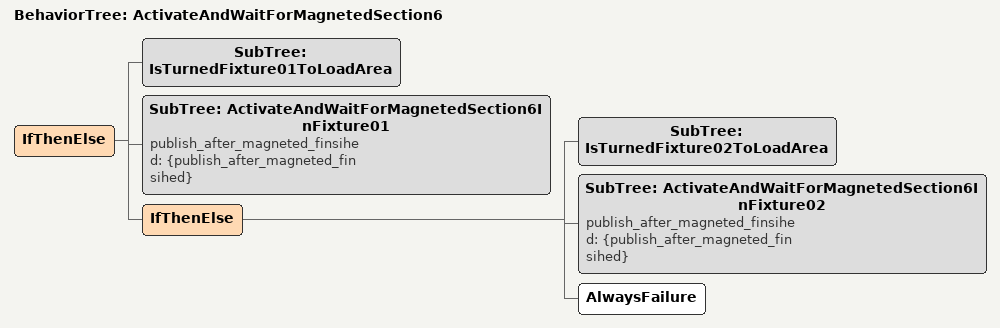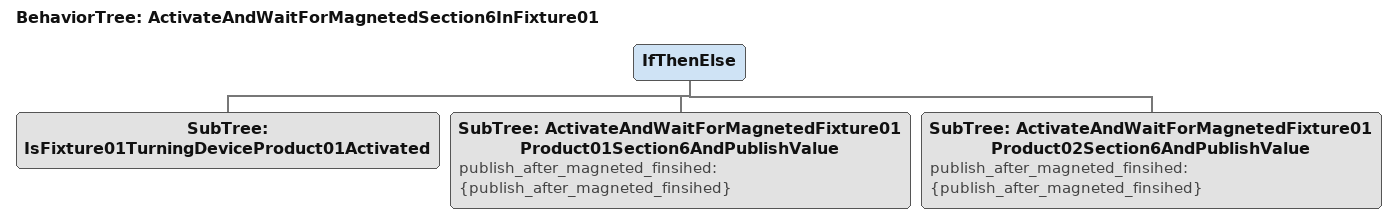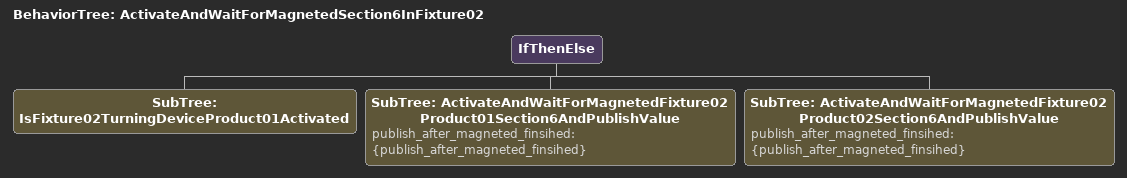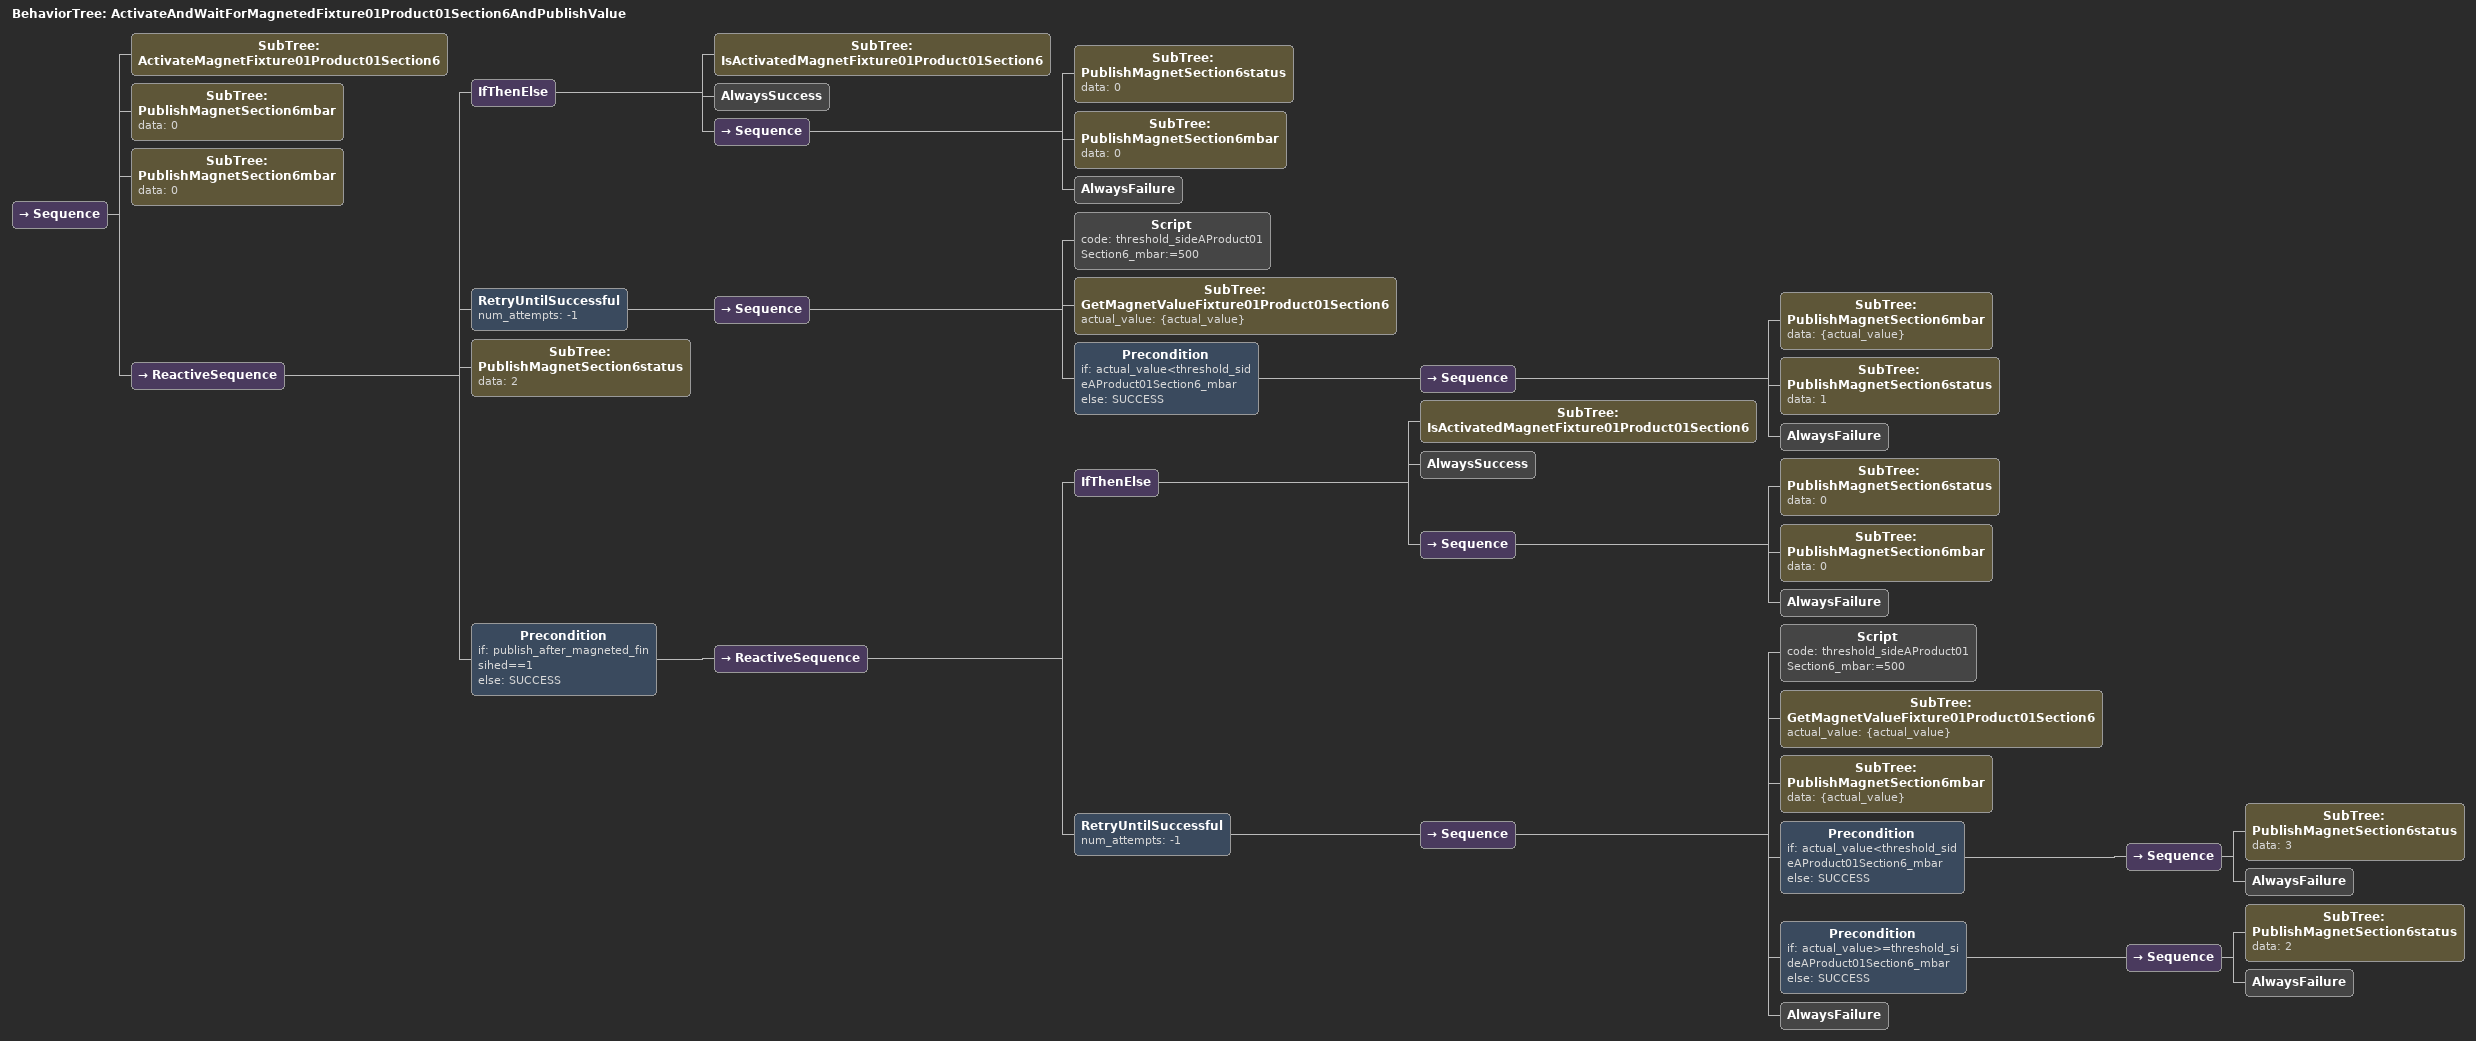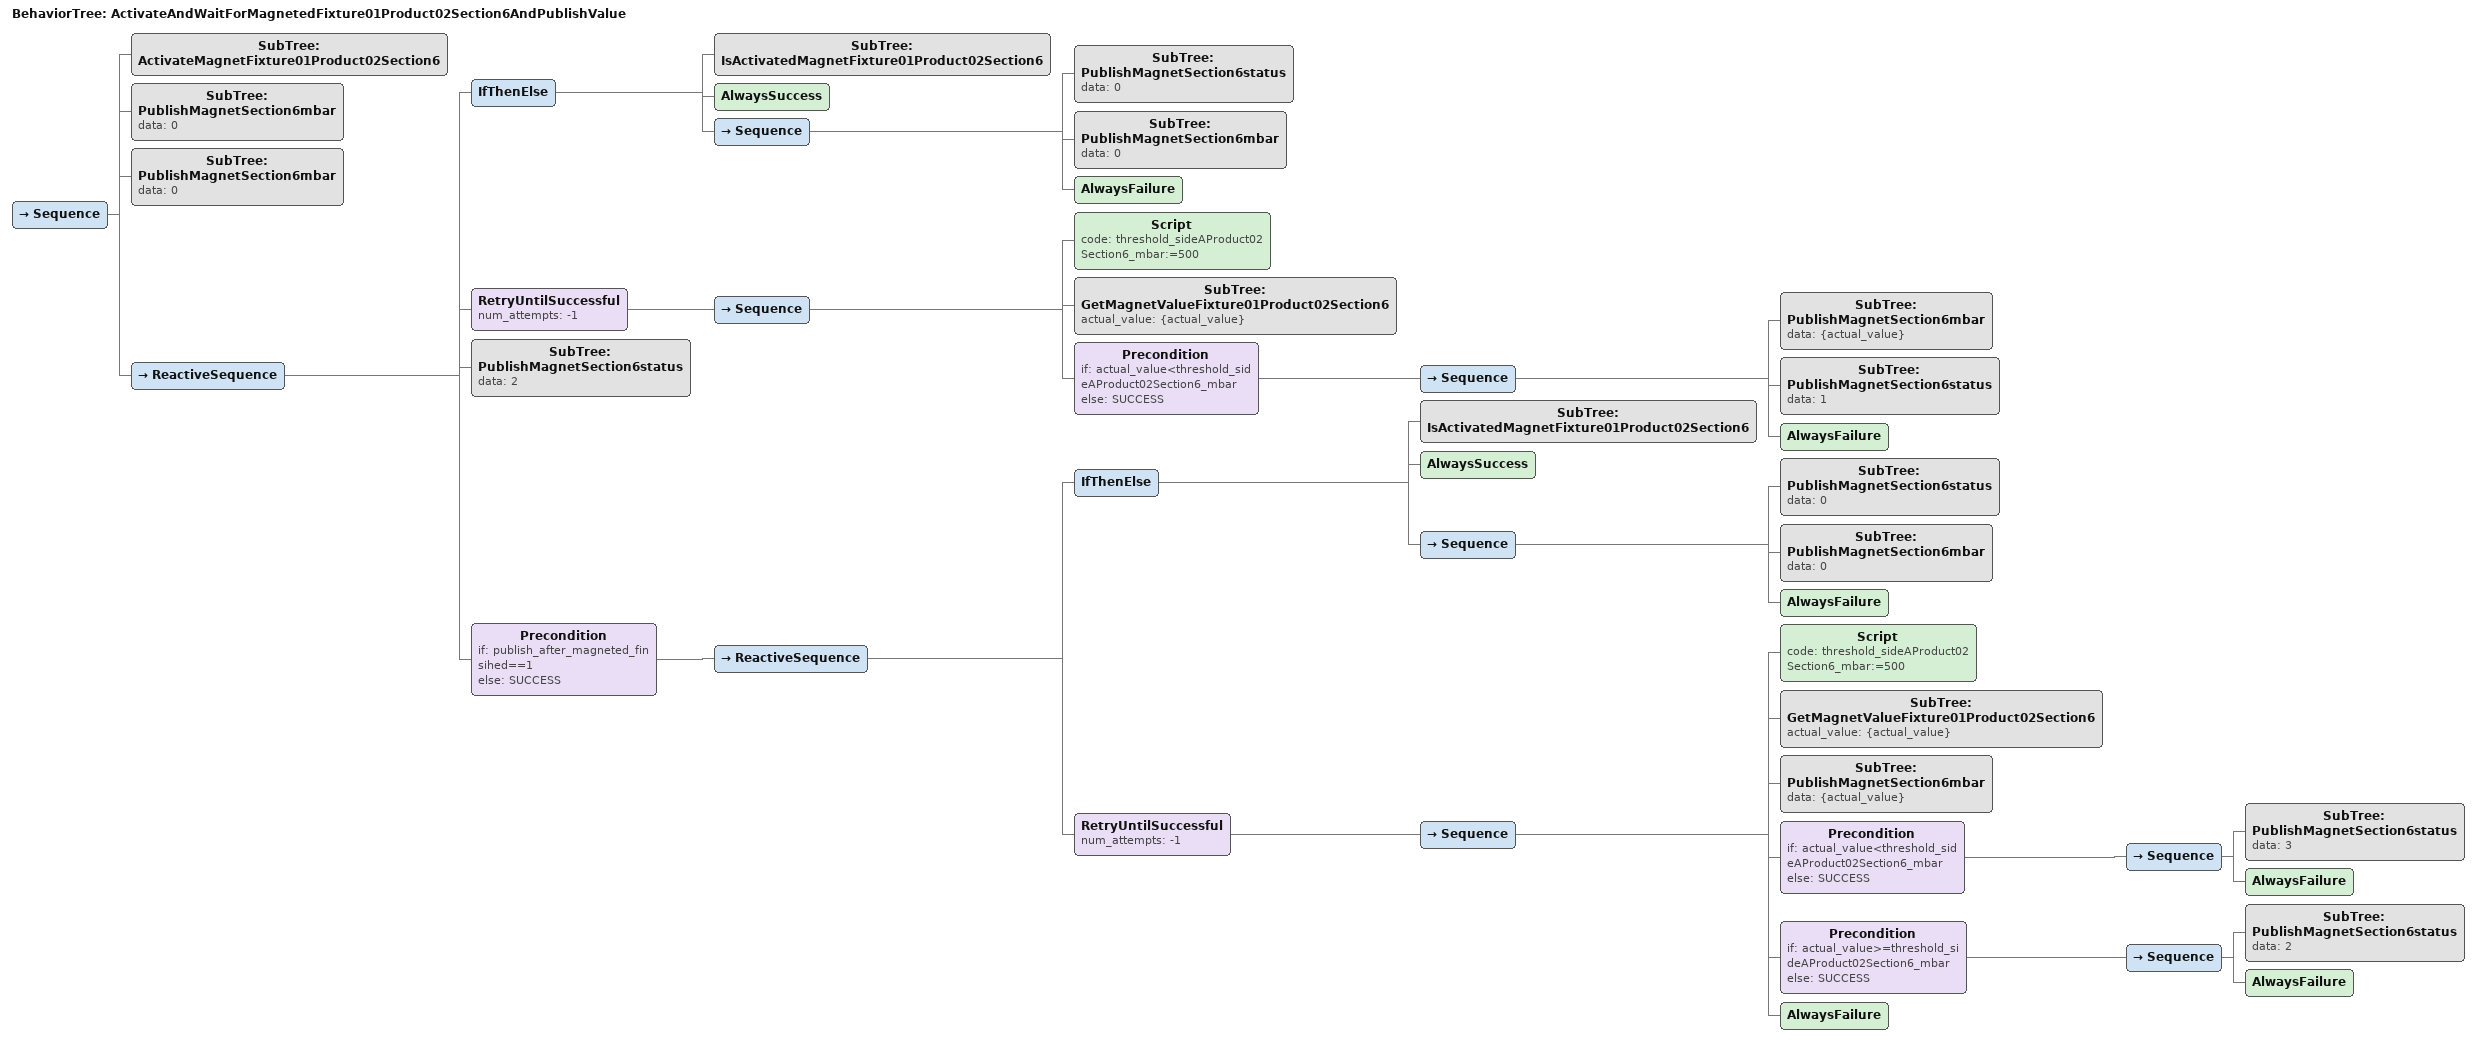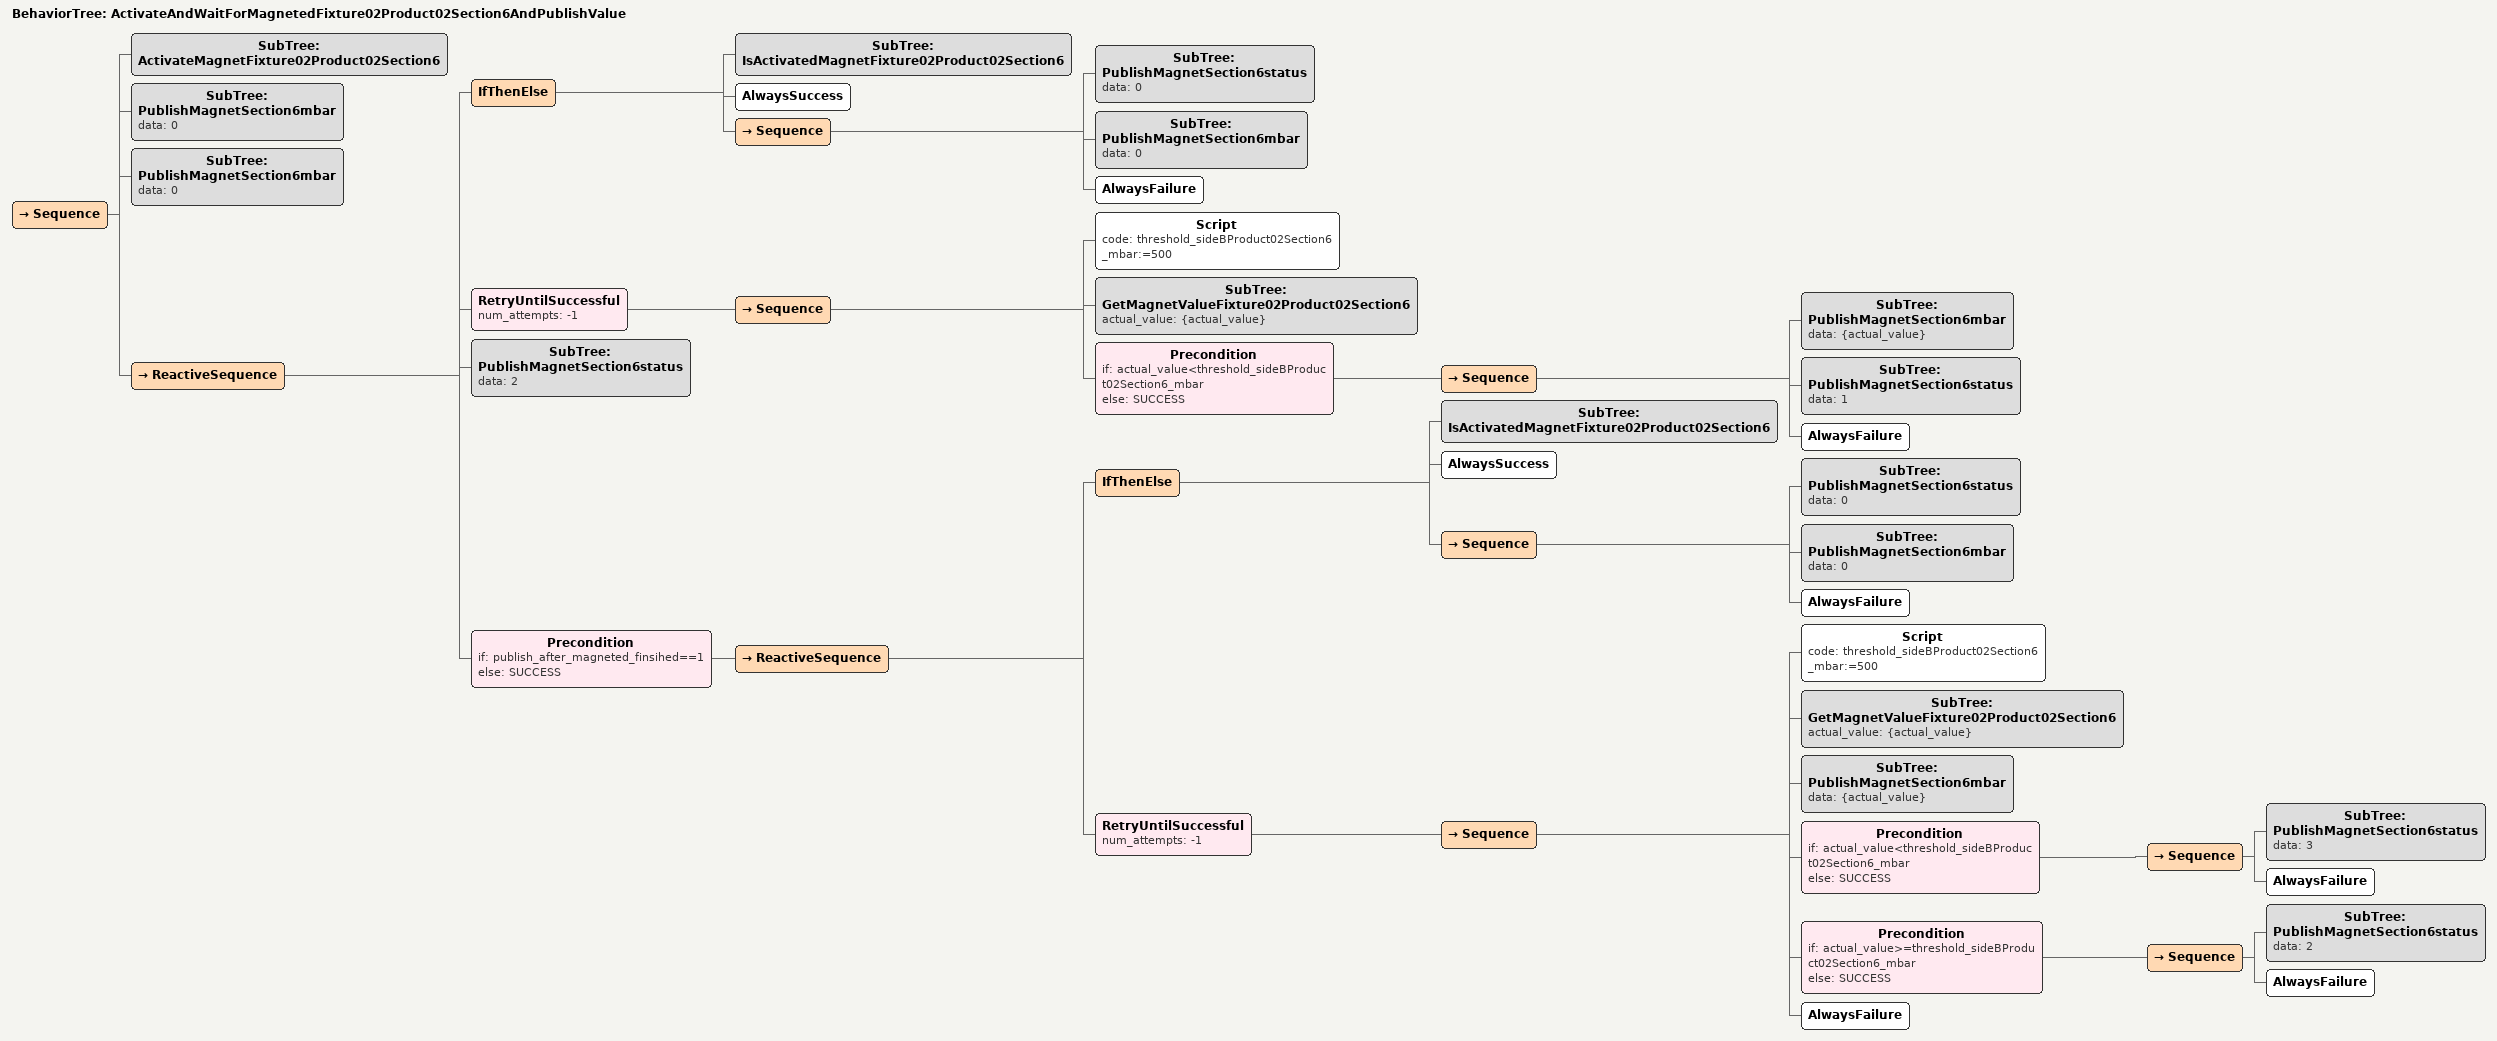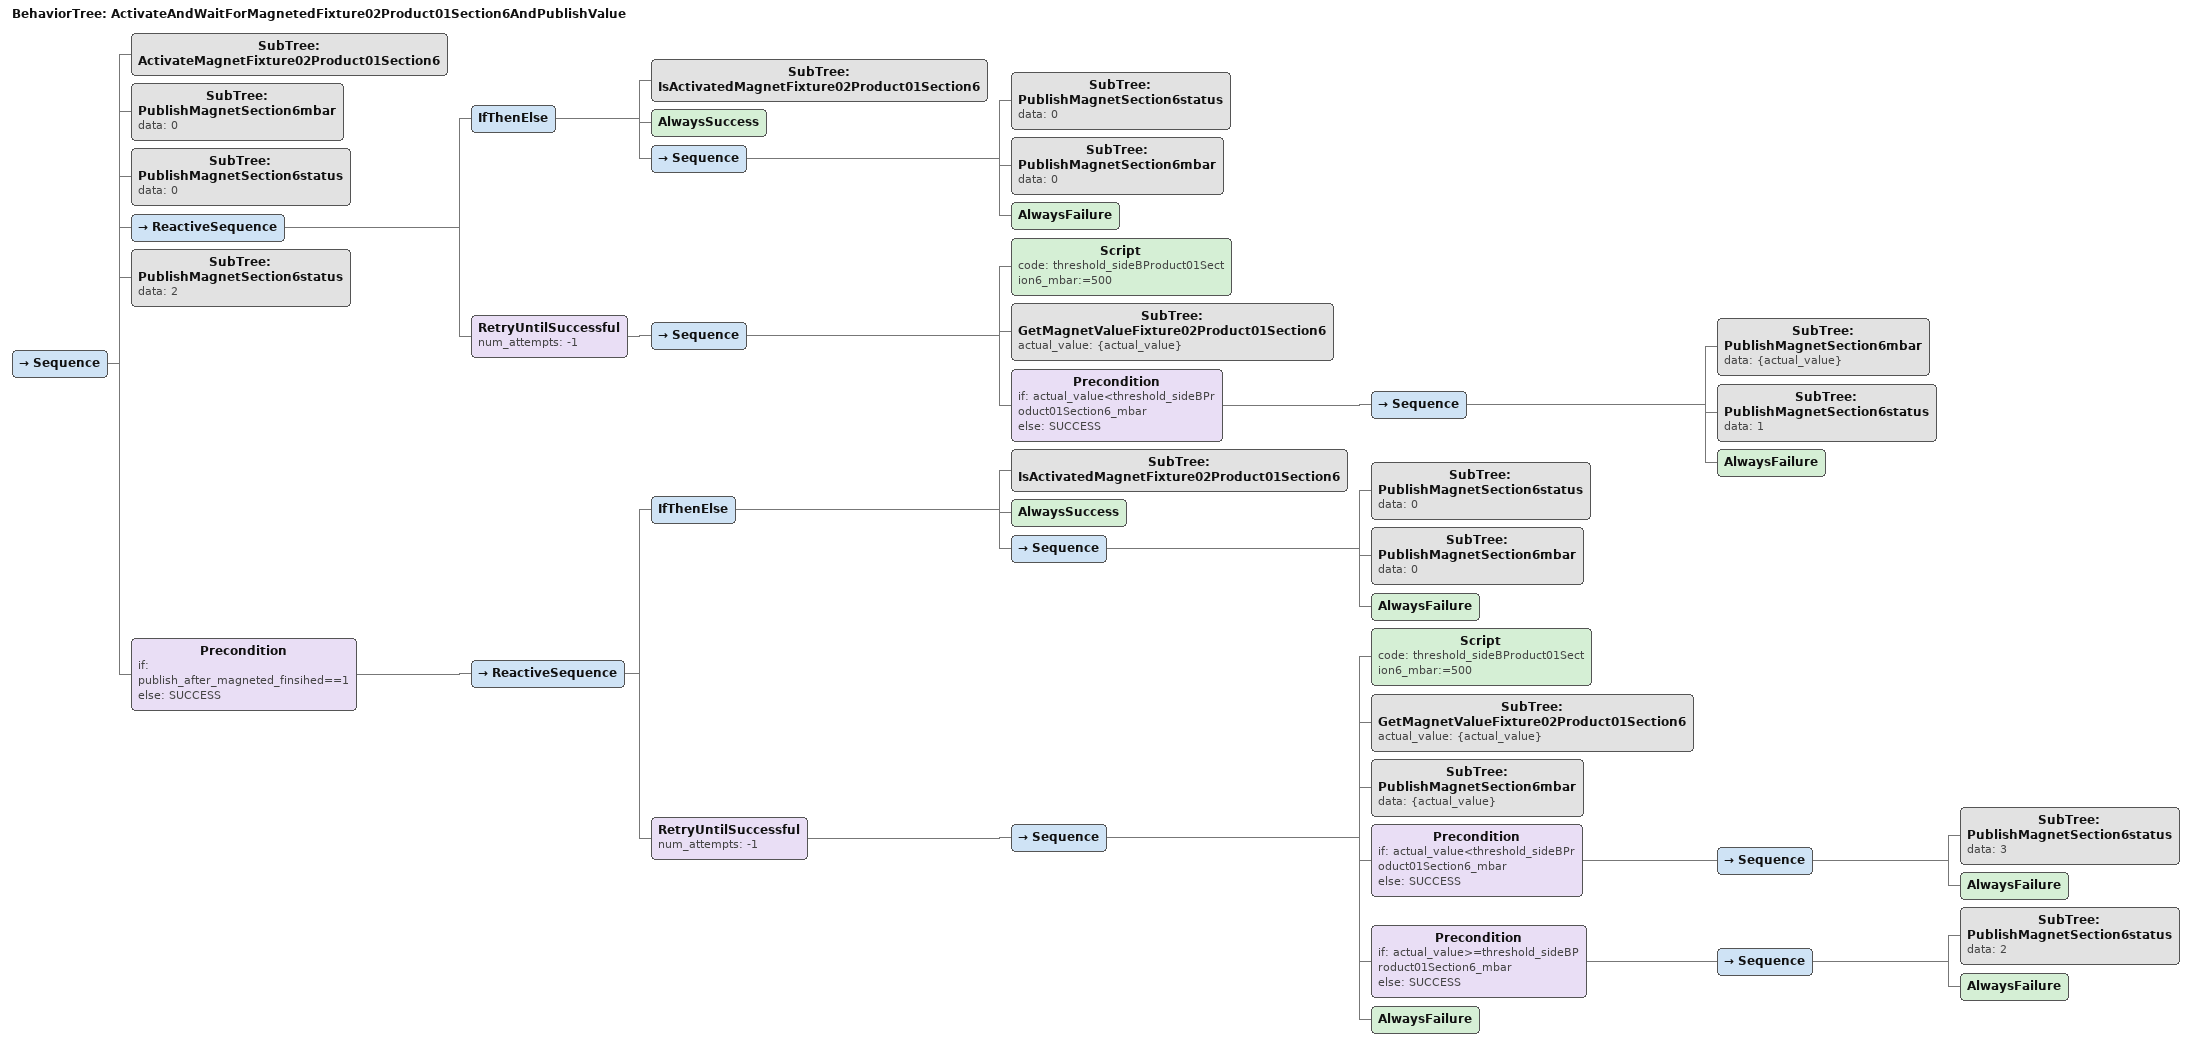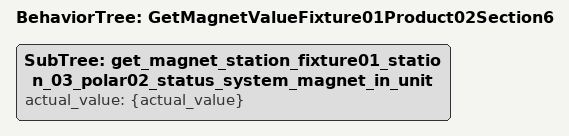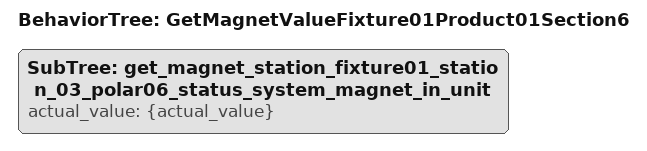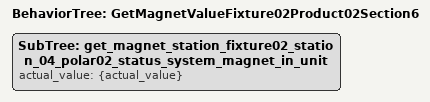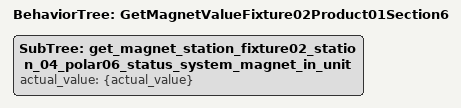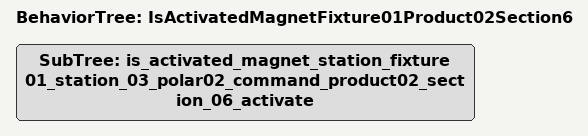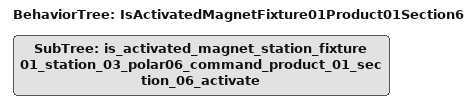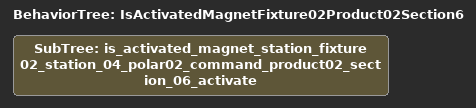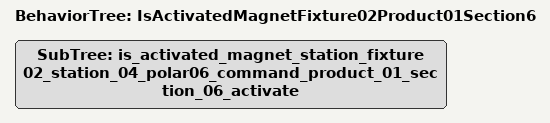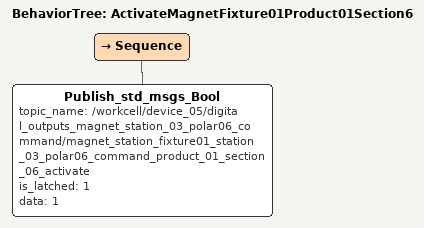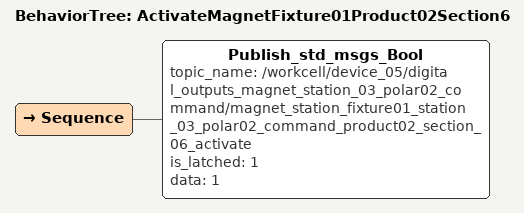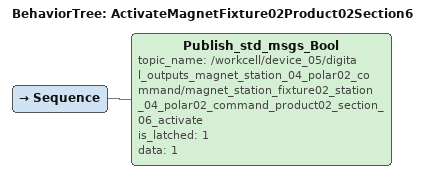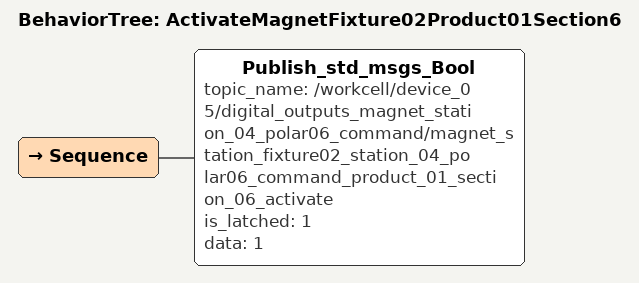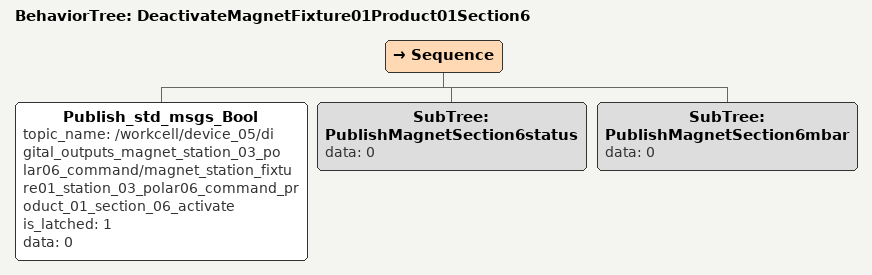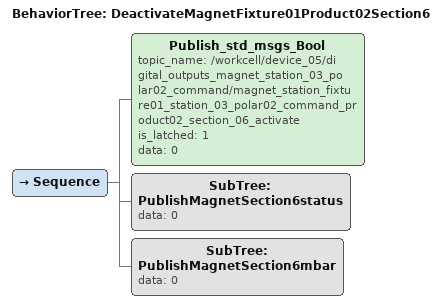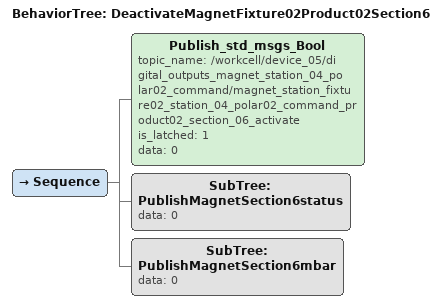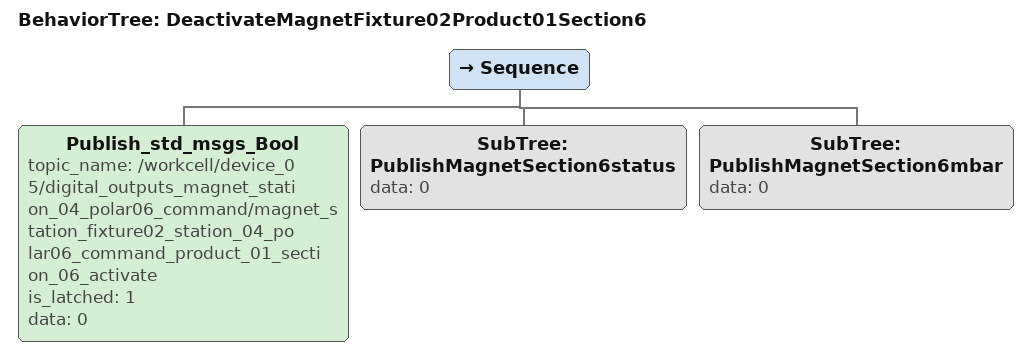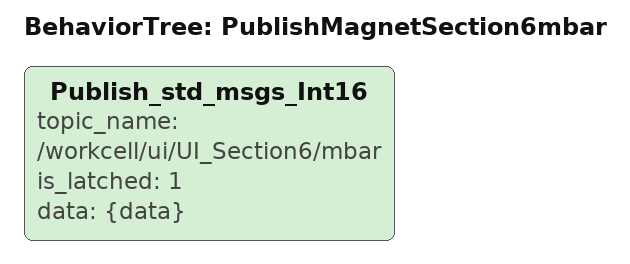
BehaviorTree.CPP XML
<BehaviorTree ID="ActivateAndWaitForMagnetedSection6">
   <IfThenElse>
    <SubTree ID="IsTurnedFixture01ToLoadArea"/>
    <SubTree ID="ActivateAndWaitForMagnetedSection6InFixture01" publish_after_magneted_finsihed="{publish_after_magneted_finsihed}"/>
    <IfThenElse>
      <SubTree ID="IsTurnedFixture02ToLoadArea"/>
      <SubTree ID="ActivateAndWaitForMagnetedSection6InFixture02" publish_after_magneted_finsihed="{publish_after_magneted_finsihed}"/>
      <AlwaysFailure/>
    </IfThenElse>
  </IfThenElse>
</BehaviorTree>

<BehaviorTree ID="ActivateAndWaitForMagnetedSection6InFixture01">
    <IfThenElse>
        <SubTree ID="IsFixture01TurningDeviceProduct01Activated"/>
        <SubTree ID="ActivateAndWaitForMagnetedFixture01Product01Section6AndPublishValue" publish_after_magneted_finsihed="{publish_after_magneted_finsihed}"/>
        <SubTree ID="ActivateAndWaitForMagnetedFixture01Product02Section6AndPublishValue" publish_after_magneted_finsihed="{publish_after_magneted_finsihed}"/>
    </IfThenElse>
</BehaviorTree>

<BehaviorTree ID="ActivateAndWaitForMagnetedSection6InFixture02">
    <IfThenElse>
        <SubTree ID="IsFixture02TurningDeviceProduct01Activated"/>
        <SubTree ID="ActivateAndWaitForMagnetedFixture02Product01Section6AndPublishValue" publish_after_magneted_finsihed="{publish_after_magneted_finsihed}"/>
        <SubTree ID="ActivateAndWaitForMagnetedFixture02Product02Section6AndPublishValue" publish_after_magneted_finsihed="{publish_after_magneted_finsihed}"/>
    </IfThenElse>
</BehaviorTree>

<BehaviorTree ID="ActivateAndWaitForMagnetedFixture01Product01Section6AndPublishValue">
    <Sequence>
        <SubTree ID="ActivateMagnetFixture01Product01Section6"/>
        <SubTree ID="PublishMagnetSection6mbar" data="0"/> <!-- add it when deactivating-->
        <SubTree ID="PublishMagnetSection6mbar" data="0"/>
        <ReactiveSequence>
            <IfThenElse>
                <SubTree ID="IsActivatedMagnetFixture01Product01Section6"/>
                <AlwaysSuccess/>
                <Sequence>
                    <SubTree ID="PublishMagnetSection6status" data="0"/>
                    <SubTree ID="PublishMagnetSection6mbar" data="0"/>
                    <AlwaysFailure/>
                </Sequence>
            </IfThenElse>

            <RetryUntilSuccessful num_attempts="-1">
                <Sequence>
                    <Script code="threshold_sideAProduct01Section6_mbar:=500"/>
                    <SubTree ID="GetMagnetValueFixture01Product01Section6" actual_value="{actual_value}"/>
                    <Precondition if="actual_value&lt;threshold_sideAProduct01Section6_mbar" else="SUCCESS">
                        <Sequence>
                            <SubTree ID="PublishMagnetSection6mbar" data="{actual_value}"/>
                            <SubTree ID="PublishMagnetSection6status" data="1"/>
                            <AlwaysFailure/>
                        </Sequence>
                    </Precondition>
                </Sequence>
            </RetryUntilSuccessful>
            <SubTree ID="PublishMagnetSection6status" data="2"/>
            <Precondition if="publish_after_magneted_finsihed==1" else="SUCCESS">
               <ReactiveSequence>
                    <IfThenElse>
                        <SubTree ID="IsActivatedMagnetFixture01Product01Section6"/>
                        <AlwaysSuccess/>
                        <Sequence>
                            <SubTree ID="PublishMagnetSection6status" data="0"/>
                            <SubTree ID="PublishMagnetSection6mbar" data="0"/>
                            <AlwaysFailure/>
                        </Sequence>
                    </IfThenElse>
                    <RetryUntilSuccessful num_attempts="-1">
                        <Sequence>
                            <Script code="threshold_sideAProduct01Section6_mbar:=500"/>
                            <SubTree ID="GetMagnetValueFixture01Product01Section6" actual_value="{actual_value}"/>
                            <SubTree ID="PublishMagnetSection6mbar" data="{actual_value}"/>
                            <Precondition if="actual_value&lt;threshold_sideAProduct01Section6_mbar" else="SUCCESS">
                                <Sequence>
                                    <SubTree ID="PublishMagnetSection6status" data="3"/>
                                    <AlwaysFailure/>
                                </Sequence>
                            </Precondition>
                            <Precondition if="actual_value>=threshold_sideAProduct01Section6_mbar" else="SUCCESS">
                                <Sequence>
                                    <SubTree ID="PublishMagnetSection6status" data="2"/>
                                    <AlwaysFailure/>
                                </Sequence>
                            </Precondition>
                            <AlwaysFailure/>
                        </Sequence>
                    </RetryUntilSuccessful>
                </ReactiveSequence>
            </Precondition>
        </ReactiveSequence>
    </Sequence>
</BehaviorTree>

<BehaviorTree ID="ActivateAndWaitForMagnetedFixture01Product02Section6AndPublishValue">
   <Sequence>
        <SubTree ID="ActivateMagnetFixture01Product02Section6"/>
        <SubTree ID="PublishMagnetSection6mbar" data="0"/> <!-- add it when deactivating-->
        <SubTree ID="PublishMagnetSection6mbar" data="0"/>
        <ReactiveSequence>
            <IfThenElse>
                <SubTree ID="IsActivatedMagnetFixture01Product02Section6"/>
                <AlwaysSuccess/>
                <Sequence>
                    <SubTree ID="PublishMagnetSection6status" data="0"/>
                    <SubTree ID="PublishMagnetSection6mbar" data="0"/>
                    <AlwaysFailure/>
                </Sequence>
            </IfThenElse>

            <RetryUntilSuccessful num_attempts="-1">
                <Sequence>
                    <Script code="threshold_sideAProduct02Section6_mbar:=500"/>
                    <SubTree ID="GetMagnetValueFixture01Product02Section6" actual_value="{actual_value}"/>
                    <Precondition if="actual_value&lt;threshold_sideAProduct02Section6_mbar" else="SUCCESS">
                        <Sequence>
                            <SubTree ID="PublishMagnetSection6mbar" data="{actual_value}"/>
                            <SubTree ID="PublishMagnetSection6status" data="1"/>
                            <AlwaysFailure/>
                        </Sequence>
                    </Precondition>
                </Sequence>
            </RetryUntilSuccessful>
            <SubTree ID="PublishMagnetSection6status" data="2"/>
            <Precondition if="publish_after_magneted_finsihed==1" else="SUCCESS">
                 <ReactiveSequence>
                    <IfThenElse>
                        <SubTree ID="IsActivatedMagnetFixture01Product02Section6"/>
                        <AlwaysSuccess/>
                        <Sequence>
                            <SubTree ID="PublishMagnetSection6status" data="0"/>
                            <SubTree ID="PublishMagnetSection6mbar" data="0"/>
                            <AlwaysFailure/>
                        </Sequence>
                    </IfThenElse>
                    <RetryUntilSuccessful num_attempts="-1">
                        <Sequence>
                            <Script code="threshold_sideAProduct02Section6_mbar:=500"/>
                            <SubTree ID="GetMagnetValueFixture01Product02Section6" actual_value="{actual_value}"/>
                            <SubTree ID="PublishMagnetSection6mbar" data="{actual_value}"/>
                            <Precondition if="actual_value&lt;threshold_sideAProduct02Section6_mbar" else="SUCCESS">
                                <Sequence>
                                    <SubTree ID="PublishMagnetSection6status" data="3"/>
                                    <AlwaysFailure/>
                                </Sequence>
                            </Precondition>
                            <Precondition if="actual_value>=threshold_sideAProduct02Section6_mbar" else="SUCCESS">
                                <Sequence>
                                    <SubTree ID="PublishMagnetSection6status" data="2"/>
                                    <AlwaysFailure/>
                                </Sequence>
                            </Precondition>
                            <AlwaysFailure/>
                        </Sequence>
                    </RetryUntilSuccessful>
                </ReactiveSequence>
            </Precondition>
        </ReactiveSequence>
    </Sequence>
</BehaviorTree>

<BehaviorTree ID="ActivateAndWaitForMagnetedFixture02Product02Section6AndPublishValue">
    <Sequence>
        <SubTree ID="ActivateMagnetFixture02Product02Section6"/>
        <SubTree ID="PublishMagnetSection6mbar" data="0"/> <!-- add it when deactivating-->
        <SubTree ID="PublishMagnetSection6mbar" data="0"/>
        <ReactiveSequence>
            <IfThenElse>
                <SubTree ID="IsActivatedMagnetFixture02Product02Section6"/>
                <AlwaysSuccess/>
                <Sequence>
                    <SubTree ID="PublishMagnetSection6status" data="0"/>
                    <SubTree ID="PublishMagnetSection6mbar" data="0"/>
                    <AlwaysFailure/>
                </Sequence>
            </IfThenElse>

            <RetryUntilSuccessful num_attempts="-1">
                <Sequence>
                    <Script code="threshold_sideBProduct02Section6_mbar:=500"/>
                    <SubTree ID="GetMagnetValueFixture02Product02Section6" actual_value="{actual_value}"/>
                    <Precondition if="actual_value&lt;threshold_sideBProduct02Section6_mbar" else="SUCCESS">
                        <Sequence>
                            <SubTree ID="PublishMagnetSection6mbar" data="{actual_value}"/>
                            <SubTree ID="PublishMagnetSection6status" data="1"/>
                            <AlwaysFailure/>
                        </Sequence>
                    </Precondition>
                </Sequence>
            </RetryUntilSuccessful>
            <SubTree ID="PublishMagnetSection6status" data="2"/>
            <Precondition if="publish_after_magneted_finsihed==1" else="SUCCESS">
                <ReactiveSequence>
                    <IfThenElse>
                        <SubTree ID="IsActivatedMagnetFixture02Product02Section6"/>
                        <AlwaysSuccess/>
                        <Sequence>
                            <SubTree ID="PublishMagnetSection6status" data="0"/>
                            <SubTree ID="PublishMagnetSection6mbar" data="0"/>
                            <AlwaysFailure/>
                        </Sequence>
                    </IfThenElse>
                    <RetryUntilSuccessful num_attempts="-1">
                        <Sequence>
                            <Script code="threshold_sideBProduct02Section6_mbar:=500"/>
                            <SubTree ID="GetMagnetValueFixture02Product02Section6" actual_value="{actual_value}"/>
                            <SubTree ID="PublishMagnetSection6mbar" data="{actual_value}"/>
                            <Precondition if="actual_value&lt;threshold_sideBProduct02Section6_mbar" else="SUCCESS">
                                <Sequence>
                                    <SubTree ID="PublishMagnetSection6status" data="3"/>
                                    <AlwaysFailure/>
                                </Sequence>
                            </Precondition>
                            <Precondition if="actual_value>=threshold_sideBProduct02Section6_mbar" else="SUCCESS">
                                <Sequence>
                                    <SubTree ID="PublishMagnetSection6status" data="2"/>
                                    <AlwaysFailure/>
                                </Sequence>
                            </Precondition>
                            <AlwaysFailure/>
                        </Sequence>
                    </RetryUntilSuccessful>
                </ReactiveSequence>
            </Precondition>
        </ReactiveSequence>
    </Sequence>
</BehaviorTree>

<BehaviorTree ID="ActivateAndWaitForMagnetedFixture02Product01Section6AndPublishValue">
    <Sequence>
        <SubTree ID="ActivateMagnetFixture02Product01Section6"/>
        <SubTree ID="PublishMagnetSection6mbar" data="0"/> <!-- add it when deactivating-->
        <SubTree ID="PublishMagnetSection6status" data="0"/>
        <ReactiveSequence>
            <IfThenElse>
                <SubTree ID="IsActivatedMagnetFixture02Product01Section6"/>
                <AlwaysSuccess/>
                <Sequence>
                    <SubTree ID="PublishMagnetSection6status" data="0"/>
                    <SubTree ID="PublishMagnetSection6mbar" data="0"/>
                    <AlwaysFailure/>
                </Sequence>
            </IfThenElse>

            <RetryUntilSuccessful num_attempts="-1">
                <Sequence>
                    <Script code="threshold_sideBProduct01Section6_mbar:=500"/>
                    <SubTree ID="GetMagnetValueFixture02Product01Section6" actual_value="{actual_value}"/>
                    <Precondition if="actual_value&lt;threshold_sideBProduct01Section6_mbar" else="SUCCESS">
                        <Sequence>
                            <SubTree ID="PublishMagnetSection6mbar" data="{actual_value}"/>
                            <SubTree ID="PublishMagnetSection6status" data="1"/>
                            <AlwaysFailure/>
                        </Sequence>
                    </Precondition>
                </Sequence>
            </RetryUntilSuccessful>
        </ReactiveSequence>
        <SubTree ID="PublishMagnetSection6status" data="2"/>
        <Precondition if="publish_after_magneted_finsihed==1" else="SUCCESS">
            <ReactiveSequence>
                <IfThenElse>
                    <SubTree ID="IsActivatedMagnetFixture02Product01Section6"/>
                    <AlwaysSuccess/>
                    <Sequence>
                        <SubTree ID="PublishMagnetSection6status" data="0"/>
                        <SubTree ID="PublishMagnetSection6mbar" data="0"/>
                        <AlwaysFailure/>
                    </Sequence>
                </IfThenElse>
                <RetryUntilSuccessful num_attempts="-1">
                    <Sequence>
                        <Script code="threshold_sideBProduct01Section6_mbar:=500"/>
                        <SubTree ID="GetMagnetValueFixture02Product01Section6" actual_value="{actual_value}"/>
                        <SubTree ID="PublishMagnetSection6mbar" data="{actual_value}"/>
                        <Precondition if="actual_value&lt;threshold_sideBProduct01Section6_mbar" else="SUCCESS">
                            <Sequence>
                                <SubTree ID="PublishMagnetSection6status" data="3"/>
                                <AlwaysFailure/>
                            </Sequence>
                        </Precondition>
                        <Precondition if="actual_value>=threshold_sideBProduct01Section6_mbar" else="SUCCESS">
                            <Sequence>
                                <SubTree ID="PublishMagnetSection6status" data="2"/>
                                <AlwaysFailure/>
                            </Sequence>
                        </Precondition>
                        <AlwaysFailure/>
                    </Sequence>
                </RetryUntilSuccessful>
            </ReactiveSequence>
        </Precondition>
    </Sequence>
</BehaviorTree>

<BehaviorTree ID="GetMagnetValueFixture01Product02Section6">
    <SubTree ID="get_magnet_station_fixture01_station_03_polar02_status_system_magnet_in_unit" actual_value="{actual_value}"/>
</BehaviorTree>

<BehaviorTree ID="GetMagnetValueFixture01Product01Section6">
    <SubTree ID="get_magnet_station_fixture01_station_03_polar06_status_system_magnet_in_unit" actual_value="{actual_value}"/>
</BehaviorTree>

<BehaviorTree ID="GetMagnetValueFixture02Product02Section6">
    <SubTree ID="get_magnet_station_fixture02_station_04_polar02_status_system_magnet_in_unit" actual_value="{actual_value}"/>
</BehaviorTree>

<BehaviorTree ID="GetMagnetValueFixture02Product01Section6">
    <SubTree ID="get_magnet_station_fixture02_station_04_polar06_status_system_magnet_in_unit" actual_value="{actual_value}"/>
</BehaviorTree>

<BehaviorTree ID="IsActivatedMagnetFixture01Product02Section6">
    <SubTree ID="is_activated_magnet_station_fixture01_station_03_polar02_command_product02_section_06_activate"/>
</BehaviorTree>

<BehaviorTree ID="IsActivatedMagnetFixture01Product01Section6">
    <SubTree ID="is_activated_magnet_station_fixture01_station_03_polar06_command_product_01_section_06_activate"/>
</BehaviorTree>

<BehaviorTree ID="IsActivatedMagnetFixture02Product02Section6">
    <SubTree ID="is_activated_magnet_station_fixture02_station_04_polar02_command_product02_section_06_activate"/>
</BehaviorTree>

<BehaviorTree ID="IsActivatedMagnetFixture02Product01Section6">
    <SubTree ID="is_activated_magnet_station_fixture02_station_04_polar06_command_product_01_section_06_activate"/>
</BehaviorTree>

<BehaviorTree ID="ActivateMagnetFixture01Product01Section6">
    <Sequence>
        <Publish_std_msgs_Bool topic_name="/workcell/device_05/digital_outputs_magnet_station_03_polar06_command/magnet_station_fixture01_station_03_polar06_command_product_01_section_06_activate" is_latched="1" data="1"/>
    </Sequence>
</BehaviorTree>

<BehaviorTree ID="ActivateMagnetFixture01Product02Section6">
    <Sequence>
        <Publish_std_msgs_Bool topic_name="/workcell/device_05/digital_outputs_magnet_station_03_polar02_command/magnet_station_fixture01_station_03_polar02_command_product02_section_06_activate" is_latched="1" data="1"/>
    </Sequence>
</BehaviorTree>

<BehaviorTree ID="ActivateMagnetFixture02Product02Section6">
    <Sequence>
        <Publish_std_msgs_Bool topic_name="/workcell/device_05/digital_outputs_magnet_station_04_polar02_command/magnet_station_fixture02_station_04_polar02_command_product02_section_06_activate" is_latched="1" data="1"/>
    </Sequence>
</BehaviorTree>

<BehaviorTree ID="ActivateMagnetFixture02Product01Section6">
    <Sequence>
        <Publish_std_msgs_Bool topic_name="/workcell/device_05/digital_outputs_magnet_station_04_polar06_command/magnet_station_fixture02_station_04_polar06_command_product_01_section_06_activate" is_latched="1" data="1"/>
    </Sequence>
</BehaviorTree>

<BehaviorTree ID="DeactivateMagnetFixture01Product01Section6">
    <Sequence>
        <Publish_std_msgs_Bool topic_name="/workcell/device_05/digital_outputs_magnet_station_03_polar06_command/magnet_station_fixture01_station_03_polar06_command_product_01_section_06_activate" is_latched="1" data="0"/>
        <SubTree ID="PublishMagnetSection6status" data="0"/>
        <SubTree ID="PublishMagnetSection6mbar" data="0"/>
    </Sequence>
</BehaviorTree>

<BehaviorTree ID="DeactivateMagnetFixture01Product02Section6">
    <Sequence>
        <Publish_std_msgs_Bool topic_name="/workcell/device_05/digital_outputs_magnet_station_03_polar02_command/magnet_station_fixture01_station_03_polar02_command_product02_section_06_activate" is_latched="1" data="0"/>
        <SubTree ID="PublishMagnetSection6status" data="0"/>
        <SubTree ID="PublishMagnetSection6mbar" data="0"/>
    </Sequence>
</BehaviorTree>

<BehaviorTree ID="DeactivateMagnetFixture02Product02Section6">
    <Sequence>
        <Publish_std_msgs_Bool topic_name="/workcell/device_05/digital_outputs_magnet_station_04_polar02_command/magnet_station_fixture02_station_04_polar02_command_product02_section_06_activate" is_latched="1" data="0"/>
        <SubTree ID="PublishMagnetSection6status" data="0"/>
        <SubTree ID="PublishMagnetSection6mbar" data="0"/>
    </Sequence>
</BehaviorTree>

<BehaviorTree ID="DeactivateMagnetFixture02Product01Section6">
    <Sequence>
        <Publish_std_msgs_Bool topic_name="/workcell/device_05/digital_outputs_magnet_station_04_polar06_command/magnet_station_fixture02_station_04_polar06_command_product_01_section_06_activate" is_latched="1" data="0"/>
        <SubTree ID="PublishMagnetSection6status" data="0"/>
        <SubTree ID="PublishMagnetSection6mbar" data="0"/>
    </Sequence>
</BehaviorTree>

<BehaviorTree ID="PublishMagnetSection6mbar">
    <Publish_std_msgs_Int16 topic_name="/workcell/ui/UI_Section6/mbar" is_latched="1" data="{data}"/>
</BehaviorTree>
